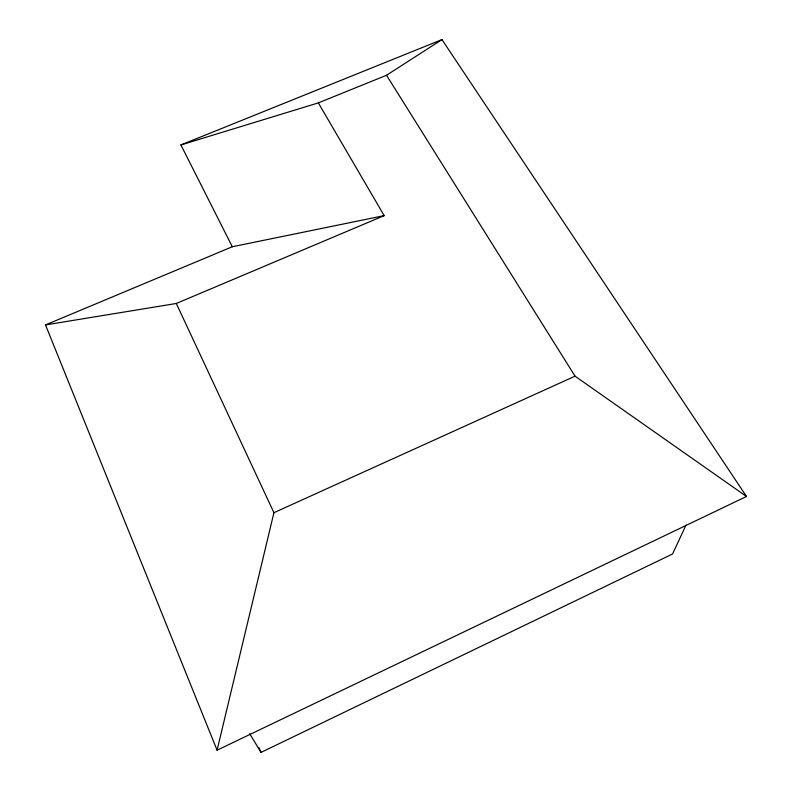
<?xml version="1.0" encoding="UTF-8"?>
<svg xmlns="http://www.w3.org/2000/svg" width="792" height="792" viewBox="0 0 792 792"><rect width="100%" height="100%" fill="white"/><g stroke="black" fill="none" stroke-linecap="round" stroke-linejoin="round"><path stroke-width="1.19" d="M217.077 750.202L273.933 512.701L176.309 303.475L45.51 324.928L217.077 750.202L746.49 496.465L441.956 39.6L180.903 144.946L232.304 246.748L384.17 215.632L318.334 102.891L180.903 144.946M685.991 525.146L672.566 553.984L261.013 752.4L249.638 733.639M318.334 102.891L386.516 75.27L441.956 39.6M273.933 512.701L575.051 376.17L746.49 496.465M176.309 303.475L384.17 215.632M45.51 324.928L232.304 246.748M386.516 75.27L575.051 376.17M259.103 747.846L261.013 752.4"/></g></svg>
